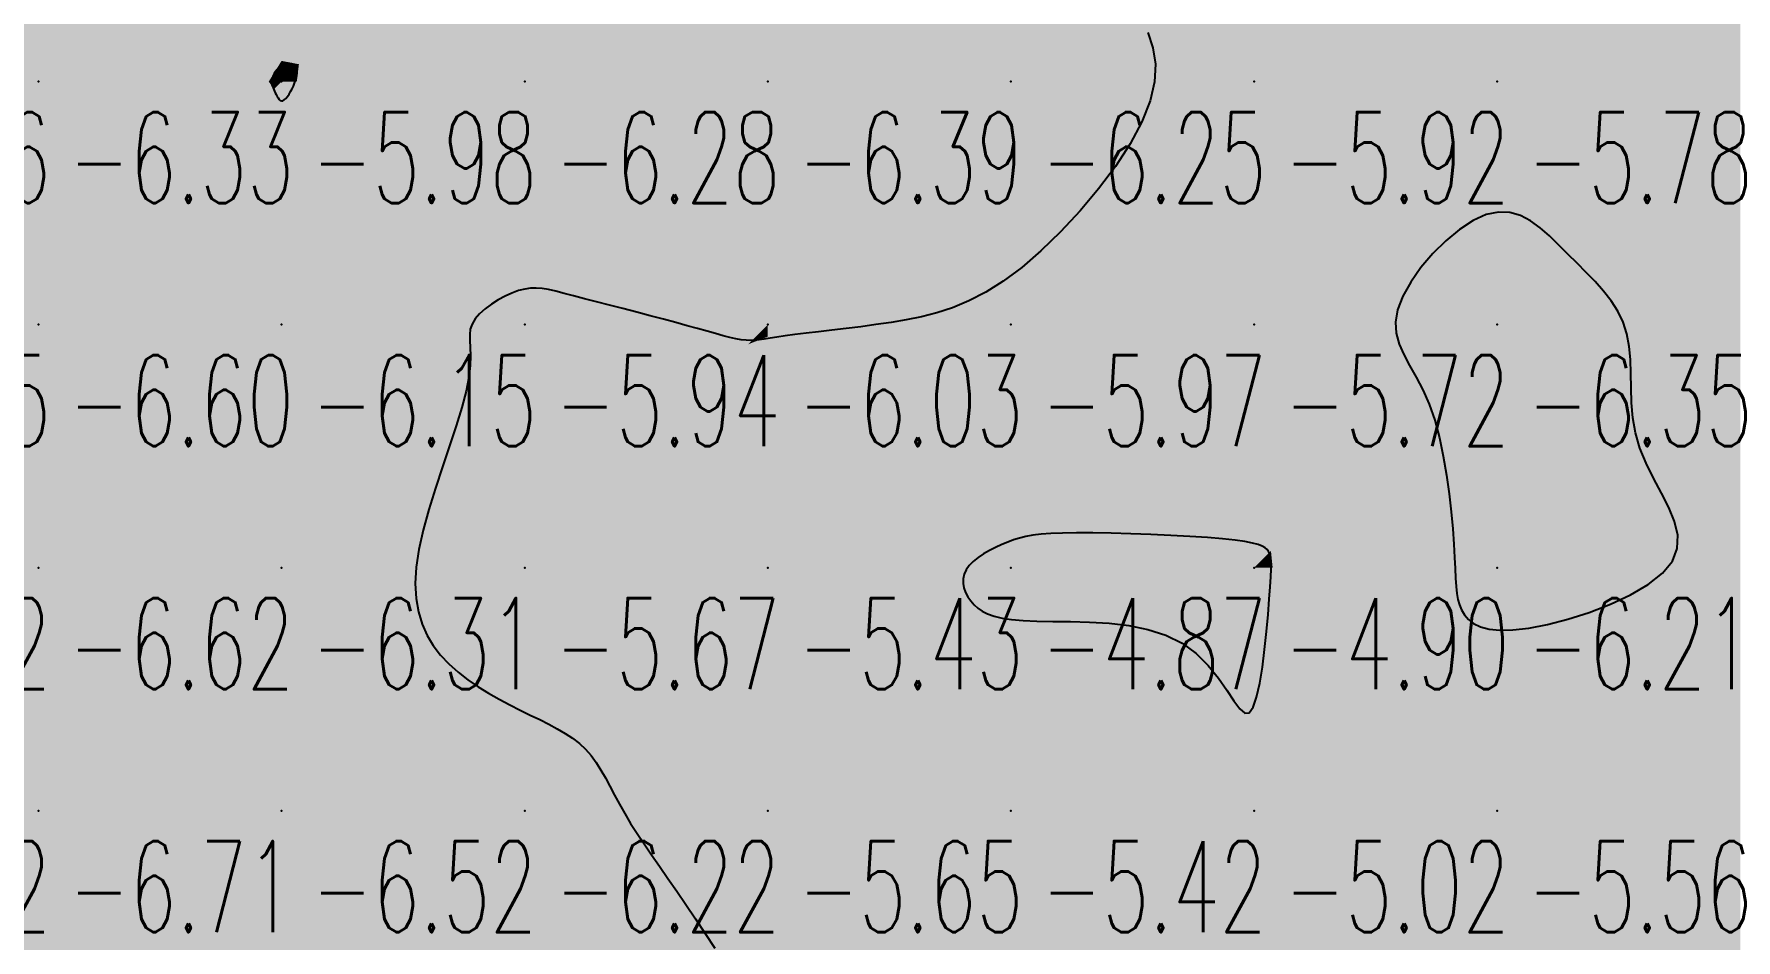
# Model space of a CAD drawing. Header units: millimetres. Extents: x 88261 to 90953, y 390274 to 392322.
# Drawn here: x 90120.1 to 90190.1, y 390701.9 to 390739.2 of the extents above; entities that cross this region are included whole.
import ezdxf
from ezdxf.enums import TextEntityAlignment as Align

# ---------------------------------------------------------------- set-up
doc = ezdxf.new("R2010")
doc.units = ezdxf.units.MM
doc.header["$LTSCALE"] = 25
for name, color, linetype in [('CN_03_00', 7, 'Continuous'), ('CN_04_00', 242, 'Continuous'), ('COTEAlt', 7, 'Continuous'), ('TN_COLORIAGE', 7, 'Continuous')]:
    doc.layers.add(name, color=color, linetype=linetype)
doc.styles.add('Simplex 1.0', font='Simplex.shx', dxfattribs={"width": 0.99, "height": 2.5})
doc.styles.get("Standard").update_dxf_attribs({"font": 'times.ttf'})

# ---------------------------------------------------------------- blocks, each defined once
blk = doc.blocks.new('COTE')
at = {"color": 0}
blk.add_point((0, 0), dxfattribs=at)
at = {"layer": 'COTEAlt'}
blk.add_attdef('ALT', text='', height=3.75, dxfattribs=at).set_placement((1.25, -1.25), align=Align.TOP_LEFT)

msp = doc.modelspace()

# ---------------------------------------------------------------- linework, layer by layer
at = {"layer": 'CN_03_00', "elevation": -6, "flags": 128}
msp.add_lwpolyline([(90165.876, 390739.254), (90166.088, 390738.626), (90166.189, 390737.956), (90166.159, 390737.232), (90165.978, 390736.445), (90165.635, 390735.589), (90165.148, 390734.683), (90164.544, 390733.753), (90163.849, 390732.822), (90163.09, 390731.916), (90162.293, 390731.06), (90161.484, 390730.278), (90160.69, 390729.595), (90159.932, 390729.03), (90159.21, 390728.574), (90158.518, 390728.213), (90157.851, 390727.933), (90157.203, 390727.719), (90156.568, 390727.557), (90155.942, 390727.432), (90155.317, 390727.33), (90154.692, 390727.239), (90154.072, 390727.155), (90153.467, 390727.079), (90152.885, 390727.009), (90152.335, 390726.944), (90151.826, 390726.884), (90151.366, 390726.829), (90150.964, 390726.777), (90150.626, 390726.728), (90150.343, 390726.683), (90150.105, 390726.645), (90149.898, 390726.615), (90149.711, 390726.596), (90149.534, 390726.588), (90149.353, 390726.595), (90149.158, 390726.617), (90148.938, 390726.656), (90148.689, 390726.712), (90148.41, 390726.783), (90148.097, 390726.869), (90147.749, 390726.967), (90147.363, 390727.077), (90146.937, 390727.197), (90146.468, 390727.327), (90145.958, 390727.465), (90145.415, 390727.609), (90144.855, 390727.755), (90144.291, 390727.9), (90143.735, 390728.043), (90143.202, 390728.18), (90142.705, 390728.308), (90142.257, 390728.425), (90141.868, 390728.528), (90141.531, 390728.614), (90141.235, 390728.68), (90140.97, 390728.725), (90140.724, 390728.746), (90140.488, 390728.74), (90140.249, 390728.705), (90139.997, 390728.638), (90139.726, 390728.538), (90139.442, 390728.408), (90139.156, 390728.254), (90138.879, 390728.079), (90138.623, 390727.888), (90138.397, 390727.686), (90138.214, 390727.477), (90138.084, 390727.266), (90138.013, 390727.055), (90137.988, 390726.832), (90137.993, 390726.585), (90138.009, 390726.299), (90138.02, 390725.962), (90138.007, 390725.559), (90137.955, 390725.078), (90137.845, 390724.504), (90137.666, 390723.829), (90137.43, 390723.071), (90137.157, 390722.25), (90136.866, 390721.39), (90136.575, 390720.511), (90136.303, 390719.637), (90136.068, 390718.789), (90135.89, 390717.99), (90135.784, 390717.256), (90135.749, 390716.587), (90135.781, 390715.977), (90135.875, 390715.422), (90136.027, 390714.917), (90136.234, 390714.454), (90136.49, 390714.031), (90136.791, 390713.64), (90137.133, 390713.277), (90137.509, 390712.941), (90137.911, 390712.629), (90138.333, 390712.34), (90138.766, 390712.072), (90139.204, 390711.823), (90139.64, 390711.593), (90140.065, 390711.378), (90140.474, 390711.178), (90140.865, 390710.987), (90141.236, 390710.8), (90141.587, 390710.614), (90141.915, 390710.422), (90142.219, 390710.22), (90142.499, 390710.003), (90142.753, 390709.766), (90142.982, 390709.505), (90143.189, 390709.22), (90143.383, 390708.914), (90143.568, 390708.588), (90143.753, 390708.244), (90143.942, 390707.883), (90144.144, 390707.508), (90144.363, 390707.119), (90144.606, 390706.719), (90144.872, 390706.305), (90145.16, 390705.874), (90145.469, 390705.424), (90145.797, 390704.952), (90146.142, 390704.456), (90146.505, 390703.932), (90146.882, 390703.378), (90147.272, 390702.795), (90147.668, 390702.194), (90148.063, 390701.588)], dxfattribs=at)
for points in [[(90130.363, 390736.487), (90130.426, 390736.545), (90130.492, 390736.624), (90130.557, 390736.72), (90130.621, 390736.827), (90130.681, 390736.941), (90130.736, 390737.059), (90130.785, 390737.175), (90130.825, 390737.285), (90130.857, 390737.389), (90130.879, 390737.487), (90130.891, 390737.577), (90130.892, 390737.659), (90130.883, 390737.734), (90130.862, 390737.8), (90130.829, 390737.858), (90130.784, 390737.906), (90130.729, 390737.945), (90130.664, 390737.973), (90130.593, 390737.99), (90130.517, 390737.995), (90130.438, 390737.986), (90130.359, 390737.964), (90130.28, 390737.926), (90130.204, 390737.875), (90130.132, 390737.81), (90130.065, 390737.736), (90130.004, 390737.656), (90129.951, 390737.572), (90129.906, 390737.488), (90129.87, 390737.407), (90129.846, 390737.331), (90129.832, 390737.263), (90129.83, 390737.201), (90129.836, 390737.144), (90129.85, 390737.089), (90129.871, 390737.034), (90129.897, 390736.978), (90129.926, 390736.919), (90129.958, 390736.853), (90129.992, 390736.781), (90130.028, 390736.706), (90130.065, 390736.633), (90130.105, 390736.566), (90130.149, 390736.51), (90130.196, 390736.469), (90130.247, 390736.449), (90130.302, 390736.454), (90130.363, 390736.487)], [(90187.655, 390718.028), (90187.671, 390718.572), (90187.542, 390719.135), (90187.308, 390719.716), (90187.008, 390720.311), (90186.683, 390720.919), (90186.371, 390721.535), (90186.111, 390722.157), (90185.935, 390722.783), (90185.83, 390723.408), (90185.778, 390724.027), (90185.757, 390724.635), (90185.747, 390725.227), (90185.729, 390725.799), (90185.682, 390726.344), (90185.586, 390726.858), (90185.426, 390727.339), (90185.205, 390727.789), (90184.934, 390728.214), (90184.622, 390728.619), (90184.279, 390729.009), (90183.913, 390729.39), (90183.535, 390729.767), (90183.154, 390730.145), (90182.776, 390730.525), (90182.398, 390730.892), (90182.015, 390731.227), (90181.62, 390731.512), (90181.206, 390731.728), (90180.769, 390731.854), (90180.301, 390731.873), (90179.797, 390731.766), (90179.256, 390731.52), (90178.694, 390731.153), (90178.135, 390730.692), (90177.6, 390730.162), (90177.112, 390729.587), (90176.693, 390728.994), (90176.365, 390728.407), (90176.15, 390727.852), (90176.064, 390727.347), (90176.092, 390726.883), (90176.213, 390726.442), (90176.405, 390726.005), (90176.646, 390725.558), (90176.915, 390725.08), (90177.19, 390724.557), (90177.45, 390723.97), (90177.677, 390723.308), (90177.869, 390722.586), (90178.031, 390721.826), (90178.163, 390721.05), (90178.27, 390720.278), (90178.354, 390719.533), (90178.418, 390718.835), (90178.464, 390718.207), (90178.496, 390717.664), (90178.519, 390717.201), (90178.539, 390716.807), (90178.561, 390716.472), (90178.591, 390716.184), (90178.634, 390715.933), (90178.697, 390715.709), (90178.784, 390715.5), (90178.903, 390715.299), (90179.064, 390715.111), (90179.278, 390714.945), (90179.557, 390714.811), (90179.912, 390714.716), (90180.355, 390714.669), (90180.897, 390714.679), (90181.549, 390714.755), (90182.314, 390714.903), (90183.158, 390715.12), (90184.037, 390715.398), (90184.909, 390715.733), (90185.73, 390716.117), (90186.457, 390716.544), (90187.046, 390717.01), (90187.456, 390717.506), (90187.655, 390718.028)]]:
    msp.add_lwpolyline(points, close=True, dxfattribs=at)
at = {"layer": 'CN_04_00', "elevation": -5, "flags": 128}
msp.add_lwpolyline([(90170.91, 390716.457), (90170.935, 390716.865), (90170.947, 390717.181), (90170.947, 390717.42), (90170.936, 390717.598), (90170.914, 390717.727), (90170.881, 390717.825), (90170.838, 390717.905), (90170.783, 390717.981), (90170.705, 390718.053), (90170.588, 390718.123), (90170.421, 390718.19), (90170.187, 390718.254), (90169.875, 390718.315), (90169.468, 390718.373), (90168.955, 390718.428), (90168.327, 390718.479), (90167.607, 390718.527), (90166.823, 390718.569), (90166.003, 390718.605), (90165.177, 390718.634), (90164.373, 390718.656), (90163.619, 390718.668), (90162.945, 390718.671), (90162.371, 390718.664), (90161.891, 390718.646), (90161.488, 390718.617), (90161.148, 390718.576), (90160.856, 390718.524), (90160.597, 390718.459), (90160.355, 390718.382), (90160.115, 390718.292), (90159.867, 390718.189), (90159.614, 390718.073), (90159.363, 390717.946), (90159.122, 390717.808), (90158.898, 390717.659), (90158.699, 390717.5), (90158.532, 390717.333), (90158.404, 390717.156), (90158.321, 390716.973), (90158.281, 390716.785), (90158.281, 390716.594), (90158.315, 390716.405), (90158.382, 390716.219), (90158.476, 390716.04), (90158.594, 390715.871), (90158.731, 390715.714), (90158.888, 390715.572), (90159.071, 390715.446), (90159.291, 390715.336), (90159.558, 390715.243), (90159.884, 390715.166), (90160.277, 390715.106), (90160.75, 390715.064), (90161.311, 390715.04), (90161.966, 390715.031), (90162.697, 390715.024), (90163.478, 390715.003), (90164.286, 390714.953), (90165.095, 390714.857), (90165.882, 390714.7), (90166.622, 390714.465), (90167.291, 390714.136), (90167.87, 390713.708), (90168.363, 390713.214), (90168.779, 390712.696), (90169.128, 390712.198), (90169.421, 390711.763), (90169.666, 390711.433), (90169.874, 390711.253), (90170.053, 390711.263), (90170.213, 390711.494), (90170.355, 390711.916), (90170.48, 390712.482), (90170.589, 390713.15), (90170.682, 390713.875), (90170.76, 390714.611), (90170.824, 390715.315), (90170.874, 390715.942), (90170.91, 390716.457)], close=True, dxfattribs=at)
at = {"layer": 'TN_COLORIAGE', "color": 151}
for points in [[(90113.313, 390740.304, -6.334), (90113.034, 390737.239, -6.334), (90120.249, 390747.239, -6.334), (90120.249, 390737.239, -6.334)], [(90120.249, 390747.239, -6.2), (90120.249, 390737.239, -6.2), (90130.249, 390747.239, -6.2)], [(90120.249, 390737.239, -6), (90129.72, 390737.239, -6), (90130.249, 390747.239, -6), (90130.249, 390738.091, -6)], [(90140.249, 390747.239, -6), (90130.964, 390737.954, -6), (90130.249, 390747.239, -6), (90130.249, 390738.091, -6)], [(90140.249, 390737.239, -6), (90130.874, 390737.239, -6), (90140.249, 390747.239, -6), (90130.964, 390737.954, -6)], [(90140.249, 390747.239, -6.263), (90140.249, 390737.239, -6.263), (90150.249, 390747.239, -6.263)], [(90140.249, 390737.239, -6.263), (90150.249, 390737.239, -6.263), (90150.249, 390747.239, -6.263)], [(90150.249, 390737.239, -6), (90159.666, 390746.656, -6), (90150.249, 390747.239, -6), (90159.414, 390747.239, -6)], [(90150.249, 390737.239, -6), (90159.666, 390746.656, -6), (90160.249, 390737.239, -6), (90160.249, 390746.35, -6)], [(90164.448, 390741.438, -6.245), (90160.249, 390746.35, -6.245), (90160.249, 390737.239, -6.245)], [(90164.448, 390741.438, -6.245), (90167.793, 390737.239, -6.245), (90160.249, 390737.239, -6.245)], [(90113.034, 390737.239, -6.334), (90113.708, 390730.698, -6.334), (90120.249, 390737.239, -6.334)], [(90114.903, 390727.239, -6.334), (90113.708, 390730.698, -6.334), (90120.249, 390727.239, -6.334), (90120.249, 390737.239, -6.334)], [(90120.249, 390727.239, -6), (90129.945, 390736.936, -6), (90120.249, 390737.239, -6), (90129.72, 390737.239, -6)], [(90140.249, 390737.239, -6), (90130.874, 390737.239, -6), (90130.249, 390727.239, -6), (90130.249, 390736.137, -6)], [(90140.249, 390737.239, -6), (90140.249, 390729.003, -6), (90130.249, 390727.239, -6), (90137.402, 390727.239, -6)], [(90150.249, 390737.239, -6), (90141.587, 390728.577, -6), (90140.249, 390737.239, -6), (90140.249, 390729.003, -6)], [(90150.249, 390737.239, -6), (90141.587, 390728.577, -6), (90150.249, 390727.239, -6), (90146.946, 390727.239, -6)], [(90160.249, 390737.239, -6), (90160.249, 390728.273, -6), (90150.249, 390727.239, -6), (90155.351, 390727.239, -6)], [(90150.249, 390737.239, -6.245), (90150.249, 390727.239, -6.245), (90160.249, 390737.239, -6.245)], [(90167.793, 390737.239, -6.245), (90160.249, 390728.273, -6.245), (90160.249, 390737.239, -6.245)], [(90120.249, 390727.239, -6), (90129.945, 390736.936, -6), (90130.249, 390727.239, -6), (90130.249, 390736.137, -6)], [(90174.702, 390727.239, -6.348), (90180.249, 390733.319, -6.348), (90180.249, 390727.239, -6.348)], [(90183.087, 390730.077, -6.348), (90180.249, 390733.319, -6.348), (90180.249, 390727.239, -6.348)], [(90183.087, 390730.077, -6.348), (90186.326, 390727.239, -6.348), (90180.249, 390727.239, -6.348)], [(90114.697, 390721.688, -6.595), (90114.903, 390727.239, -6.595), (90120.249, 390727.239, -6.595)], [(90114.871, 390717.239, -6.595), (90114.697, 390721.688, -6.595), (90120.249, 390717.239, -6.595), (90120.249, 390727.239, -6.595)], [(90120.249, 390727.239, -6.15), (90120.249, 390717.239, -6.15), (90130.249, 390727.239, -6.15)], [(90120.249, 390717.239, -6.15), (90130.249, 390717.239, -6.15), (90130.249, 390727.239, -6.15)], [(90130.249, 390717.239, -6), (90138.645, 390725.636, -6), (90130.249, 390727.239, -6), (90137.402, 390727.239, -6)], [(90149.438, 390726.429, -6.029), (90146.946, 390727.239, -6.029), (90150.249, 390727.239, -6.029)], [(90150.249, 390726.748, -6.029), (90149.438, 390726.429, -6.029), (90150.249, 390727.239, -6.029)], [(90150.249, 390726.748, -6.029), (90155.351, 390727.239, -6.029), (90150.249, 390727.239, -6.029)], [(90177.844, 390724.835, -6.348), (90174.702, 390727.239, -6.348), (90180.249, 390727.239, -6.348)], [(90180.249, 390727.239, -6), (90177.844, 390724.835, -6), (90180.249, 390717.239, -6), (90178.62, 390717.239, -6)], [(90180.249, 390727.239, -6), (90186.326, 390727.239, -6), (90180.249, 390717.239, -6), (90185.126, 390722.116, -6)], [(90135.086, 390717.239, -6.313), (90138.645, 390725.636, -6.313), (90130.249, 390717.239, -6.313)], [(90185.126, 390722.116, -6.214), (90189.84, 390717.239, -6.214), (90180.249, 390717.239, -6.214)], [(90114.848, 390711.839, -6.623), (90114.871, 390717.239, -6.623), (90120.249, 390717.239, -6.623)], [(90115.541, 390707.239, -6.623), (90114.848, 390711.839, -6.623), (90120.249, 390707.239, -6.623), (90120.249, 390717.239, -6.623)], [(90120.249, 390717.239, -6.313), (90120.249, 390707.239, -6.313), (90130.249, 390717.239, -6.313)], [(90120.249, 390707.239, -6.313), (90130.249, 390707.239, -6.313), (90130.249, 390717.239, -6.313)], [(90130.249, 390707.239, -6), (90136.353, 390713.344, -6), (90130.249, 390717.239, -6), (90135.086, 390717.239, -6)], [(90178.459, 390715.45, -6.214), (90180.249, 390713.961, -6.214), (90180.249, 390717.239, -6.214)], [(90178.62, 390717.239, -6.214), (90178.459, 390715.45, -6.214), (90180.249, 390717.239, -6.214)], [(90180.249, 390713.961, -6.214), (90189.84, 390717.239, -6.214), (90180.249, 390717.239, -6.214)], [(90130.249, 390707.239, -6), (90136.353, 390713.344, -6), (90140.249, 390707.239, -6), (90140.249, 390711.223, -6)], [(90143.043, 390710.033, -6.221), (90140.249, 390711.223, -6.221), (90140.249, 390707.239, -6.221)], [(90143.043, 390710.033, -6.221), (90144.101, 390707.239, -6.221), (90140.249, 390707.239, -6.221)], [(90115.541, 390707.239, -6.714), (90117.242, 390704.232, -6.714), (90120.249, 390707.239, -6.714)], [(90120.249, 390700.948, -6.714), (90117.242, 390704.232, -6.714), (90120.249, 390707.239, -6.714)], [(90120.249, 390700.948, -6.524), (90122.861, 390699.852, -6.524), (90120.249, 390707.239, -6.524), (90130.249, 390707.239, -6.524)], [(90123.458, 390697.239, -6.524), (90122.861, 390699.852, -6.524), (90130.249, 390697.239, -6.524), (90130.249, 390707.239, -6.524)], [(90130.249, 390707.239, -6.221), (90130.249, 390697.239, -6.221), (90140.249, 390707.239, -6.221)], [(90130.249, 390697.239, -6.221), (90140.249, 390697.239, -6.221), (90140.249, 390707.239, -6.221)], [(90140.249, 390697.239, -6), (90146.735, 390703.726, -6), (90140.249, 390707.239, -6), (90144.101, 390707.239, -6)], [(90140.249, 390697.239, -6), (90146.735, 390703.726, -6), (90150.249, 390697.239, -6), (90150.249, 390698.128, -6)]]:
    msp.add_solid(points, dxfattribs=at)
at = {"layer": 'TN_COLORIAGE', "color": 141}
for points in [[(90167.793, 390737.239, -5.661), (90164.448, 390741.438, -5.661), (90170.249, 390737.239, -5.661), (90170.249, 390747.239, -5.661)], [(90170.249, 390737.239, -5.692), (90180.249, 390737.239, -5.692), (90180.249, 390747.239, -5.692)], [(90170.249, 390747.239, -5.692), (90170.249, 390737.239, -5.692), (90180.249, 390747.239, -5.692)], [(90186.93, 390743.92, -5.692), (90187.588, 390747.239, -5.692), (90180.249, 390737.239, -5.692), (90180.249, 390747.239, -5.692)], [(90186.93, 390743.92, -5.121), (90190.249, 390746.113, -5.121), (90180.249, 390737.239, -5.121), (90190.249, 390737.239, -5.121)], [(90130.249, 390738.091, -5.981), (90129.72, 390737.239, -5.981), (90130.249, 390737.239, -5.981)], [(90130.249, 390738.091, -5.981), (90130.964, 390737.954, -5.981), (90130.249, 390737.239, -5.981)], [(90130.964, 390737.954, -5.981), (90130.874, 390737.239, -5.981), (90130.249, 390737.239, -5.981)], [(90129.72, 390737.239, -5.981), (90129.945, 390736.936, -5.981), (90130.249, 390737.239, -5.981)], [(90130.249, 390736.137, -5.981), (90129.945, 390736.936, -5.981), (90130.249, 390737.239, -5.981)], [(90130.249, 390736.137, -5.981), (90130.874, 390737.239, -5.981), (90130.249, 390737.239, -5.981)], [(90160.249, 390727.239, -5.92), (90170.249, 390727.239, -5.92), (90170.249, 390737.239, -5.92)], [(90160.249, 390728.273, -5.92), (90167.793, 390737.239, -5.92), (90160.249, 390727.239, -5.92), (90170.249, 390737.239, -5.92)], [(90180.249, 390733.319, -5.72), (90174.702, 390727.239, -5.72), (90180.249, 390737.239, -5.72), (90170.249, 390727.239, -5.72)], [(90170.249, 390737.239, -5.775), (90170.249, 390727.239, -5.775), (90180.249, 390737.239, -5.775)], [(90180.249, 390733.319, -5.121), (90183.087, 390730.077, -5.121), (90180.249, 390737.239, -5.121), (90190.249, 390737.239, -5.121)], [(90186.326, 390727.239, -5.121), (90183.087, 390730.077, -5.121), (90190.249, 390727.239, -5.121), (90190.249, 390737.239, -5.121)], [(90137.402, 390727.239, -5.94), (90140.249, 390729.003, -5.94), (90140.249, 390727.239, -5.94)], [(90140.249, 390729.003, -5.94), (90141.587, 390728.577, -5.94), (90140.249, 390727.239, -5.94)], [(90146.946, 390727.239, -5.94), (90141.587, 390728.577, -5.94), (90140.249, 390727.239, -5.94)], [(90155.351, 390727.239, -5.972), (90160.249, 390728.273, -5.972), (90160.249, 390727.239, -5.972)], [(90138.645, 390725.636, -5.666), (90135.086, 390717.239, -5.666), (90140.249, 390727.239, -5.666), (90140.249, 390717.239, -5.666)], [(90137.402, 390727.239, -5.94), (90138.645, 390725.636, -5.94), (90140.249, 390727.239, -5.94)], [(90146.946, 390727.239, -5.666), (90149.438, 390726.429, -5.666), (90140.249, 390727.239, -5.666), (90140.249, 390717.239, -5.666)], [(90149.438, 390726.429, -5.429), (90150.249, 390726.748, -5.429), (90140.249, 390717.239, -5.429), (90150.249, 390717.239, -5.429)], [(90160.249, 390727.239, -5), (90160.249, 390718.432, -5), (90150.249, 390717.239, -5), (90157.904, 390717.239, -5)], [(90155.351, 390727.239, -5.429), (90150.249, 390726.748, -5.429), (90160.249, 390727.239, -5.429), (90150.249, 390717.239, -5.429)], [(90160.249, 390727.239, -5), (90160.249, 390718.432, -5), (90170.249, 390727.239, -5), (90161.793, 390718.784, -5)], [(90161.793, 390718.784, -5.72), (90170.249, 390718.463, -5.72), (90170.249, 390727.239, -5.72)], [(90174.702, 390727.239, -5), (90177.844, 390724.835, -5), (90170.249, 390727.239, -5), (90170.942, 390717.932, -5)], [(90170.942, 390717.932, -5.72), (90170.249, 390718.463, -5.72), (90170.249, 390727.239, -5.72)], [(90189.84, 390717.239, -5.775), (90185.126, 390722.116, -5.775), (90190.249, 390717.239, -5.775), (90190.249, 390727.239, -5.775)], [(90185.126, 390722.116, -5.775), (90186.326, 390727.239, -5.775), (90190.249, 390727.239, -5.775)], [(90178.62, 390717.239, -5), (90177.844, 390724.835, -5), (90171.013, 390717.239, -5), (90170.942, 390717.932, -5)], [(90135.086, 390717.239, -5.666), (90136.353, 390713.344, -5.666), (90140.249, 390717.239, -5.666)], [(90140.249, 390711.223, -5.666), (90136.353, 390713.344, -5.666), (90140.249, 390717.239, -5.666)], [(90140.249, 390711.223, -5.429), (90143.043, 390710.033, -5.429), (90140.249, 390717.239, -5.429), (90150.249, 390717.239, -5.429)], [(90144.101, 390707.239, -5.429), (90143.043, 390710.033, -5.429), (90150.249, 390707.239, -5.429), (90150.249, 390717.239, -5.429)], [(90150.249, 390707.239, -5), (90158.559, 390715.55, -5), (90150.249, 390717.239, -5), (90157.904, 390717.239, -5)], [(90178.459, 390715.45, -5), (90178.62, 390717.239, -5), (90170.249, 390707.239, -5), (90171.013, 390717.239, -5)], [(90171.013, 390717.239, -5.018), (90170.249, 390708.759, -5.018), (90170.249, 390707.239, -5.018)], [(90180.249, 390707.239, -5.991), (90190.249, 390707.239, -5.991), (90190.249, 390717.239, -5.991)], [(90189.84, 390717.239, -5.561), (90180.249, 390713.961, -5.561), (90190.249, 390717.239, -5.561), (90180.249, 390707.239, -5.561)], [(90150.249, 390707.239, -5), (90158.559, 390715.55, -5), (90160.249, 390707.239, -5), (90160.249, 390714.846, -5)], [(90160.249, 390707.239, -5), (90168.312, 390715.303, -5), (90170.249, 390707.239, -5), (90170.249, 390708.759, -5)], [(90160.249, 390714.846, -5.418), (90168.312, 390715.303, -5.418), (90160.249, 390707.239, -5.418)], [(90180.249, 390713.961, -5.018), (90178.459, 390715.45, -5.018), (90180.249, 390707.239, -5.018), (90170.249, 390707.239, -5.018)], [(90144.101, 390707.239, -5.647), (90146.735, 390703.726, -5.647), (90150.249, 390707.239, -5.647)], [(90150.249, 390698.128, -5.647), (90146.735, 390703.726, -5.647), (90150.249, 390707.239, -5.647)], [(90150.249, 390698.128, -5.418), (90150.807, 390697.798, -5.418), (90150.249, 390707.239, -5.418), (90160.249, 390707.239, -5.418)], [(90151.842, 390697.239, -5.418), (90150.807, 390697.798, -5.418), (90160.249, 390697.239, -5.418), (90160.249, 390707.239, -5.418)], [(90160.249, 390697.239, -5.018), (90170.249, 390697.239, -5.018), (90170.249, 390707.239, -5.018)], [(90160.249, 390707.239, -5.018), (90160.249, 390697.239, -5.018), (90170.249, 390707.239, -5.018)], [(90170.249, 390697.239, -5.561), (90180.249, 390697.239, -5.561), (90180.249, 390707.239, -5.561)], [(90170.249, 390707.239, -5.561), (90170.249, 390697.239, -5.561), (90180.249, 390707.239, -5.561)], [(90180.249, 390697.239, -5.426), (90190.249, 390697.239, -5.426), (90190.249, 390707.239, -5.426)], [(90180.249, 390707.239, -5.426), (90180.249, 390697.239, -5.426), (90190.249, 390707.239, -5.426)]]:
    msp.add_solid(points, dxfattribs=at)
at = {"layer": 'TN_COLORIAGE', "color": 131}
for points in [[(90157.904, 390717.239, -4.868), (90160.249, 390718.432, -4.868), (90160.249, 390717.239, -4.868)], [(90170.249, 390718.463, -4.868), (90161.793, 390718.784, -4.868), (90170.249, 390717.239, -4.868), (90160.249, 390717.239, -4.868)], [(90161.793, 390718.784, -4.868), (90160.249, 390718.432, -4.868), (90160.249, 390717.239, -4.868)], [(90170.249, 390718.463, -4.9), (90170.942, 390717.932, -4.9), (90170.249, 390717.239, -4.9)], [(90171.013, 390717.239, -4.9), (90170.942, 390717.932, -4.9), (90170.249, 390717.239, -4.9)], [(90157.904, 390717.239, -4.868), (90158.559, 390715.55, -4.868), (90160.249, 390717.239, -4.868)], [(90160.249, 390714.846, -4.868), (90158.559, 390715.55, -4.868), (90160.249, 390717.239, -4.868)], [(90168.312, 390715.303, -4.868), (90160.249, 390714.846, -4.868), (90170.249, 390717.239, -4.868), (90160.249, 390717.239, -4.868)], [(90170.249, 390708.759, -4.9), (90168.312, 390715.303, -4.9), (90170.249, 390717.239, -4.9)], [(90170.249, 390708.759, -4.9), (90171.013, 390717.239, -4.9), (90170.249, 390717.239, -4.9)]]:
    msp.add_solid(points, dxfattribs=at)
at = {"layer": 'TN_COLORIAGE', "color": 161}
msp.add_solid([(90110.249, 390697.239, -7), (90117.242, 390704.232, -7), (90120.249, 390697.239, -7), (90120.249, 390700.948, -7)], dxfattribs=at)

# ---------------------------------------------------------------- block references
at = {"layer": 'COTEAlt'}
ref = msp.add_blockref('COTE', (90110.249, 390737.239), dxfattribs=at)
ref.add_attrib('ALT', '-7.26', dxfattribs={"height": 3.75, "style": 'Simplex 1.0', "width": 0.6}).set_placement((90111.499, 390735.989), align=Align.TOP_LEFT)
ref = msp.add_blockref('COTE', (90120.249, 390737.239), dxfattribs=at)
ref.add_attrib('ALT', '-6.33', dxfattribs={"height": 3.75, "style": 'Simplex 1.0', "width": 0.6}).set_placement((90121.499, 390735.989), align=Align.TOP_LEFT)
ref = msp.add_blockref('COTE', (90130.249, 390737.239), dxfattribs=at)
ref.add_attrib('ALT', '-5.98', dxfattribs={"height": 3.75, "style": 'Simplex 1.0', "width": 0.6}).set_placement((90131.499, 390735.989), align=Align.TOP_LEFT)
ref = msp.add_blockref('COTE', (90140.249, 390737.239), dxfattribs=at)
ref.add_attrib('ALT', '-6.28', dxfattribs={"height": 3.75, "style": 'Simplex 1.0', "width": 0.6}).set_placement((90141.499, 390735.989), align=Align.TOP_LEFT)
ref = msp.add_blockref('COTE', (90150.249, 390737.239), dxfattribs=at)
ref.add_attrib('ALT', '-6.39', dxfattribs={"height": 3.75, "style": 'Simplex 1.0', "width": 0.6}).set_placement((90151.499, 390735.989), align=Align.TOP_LEFT)
ref = msp.add_blockref('COTE', (90160.249, 390737.239), dxfattribs=at)
ref.add_attrib('ALT', '-6.25', dxfattribs={"height": 3.75, "style": 'Simplex 1.0', "width": 0.6}).set_placement((90161.499, 390735.989), align=Align.TOP_LEFT)
ref = msp.add_blockref('COTE', (90170.249, 390737.239), dxfattribs=at)
ref.add_attrib('ALT', '-5.92', dxfattribs={"height": 3.75, "style": 'Simplex 1.0', "width": 0.6}).set_placement((90171.499, 390735.989), align=Align.TOP_LEFT)
ref = msp.add_blockref('COTE', (90180.249, 390737.239), dxfattribs=at)
ref.add_attrib('ALT', '-5.78', dxfattribs={"height": 3.75, "style": 'Simplex 1.0', "width": 0.6}).set_placement((90181.499, 390735.989), align=Align.TOP_LEFT)
ref = msp.add_blockref('COTE', (90110.249, 390727.239), dxfattribs=at)
ref.add_attrib('ALT', '-7.35', dxfattribs={"height": 3.75, "style": 'Simplex 1.0', "width": 0.6}).set_placement((90111.499, 390725.989), align=Align.TOP_LEFT)
ref = msp.add_blockref('COTE', (90120.249, 390727.239), dxfattribs=at)
ref.add_attrib('ALT', '-6.60', dxfattribs={"height": 3.75, "style": 'Simplex 1.0', "width": 0.6}).set_placement((90121.499, 390725.989), align=Align.TOP_LEFT)
ref = msp.add_blockref('COTE', (90130.249, 390727.239), dxfattribs=at)
ref.add_attrib('ALT', '-6.15', dxfattribs={"height": 3.75, "style": 'Simplex 1.0', "width": 0.6}).set_placement((90131.499, 390725.989), align=Align.TOP_LEFT)
ref = msp.add_blockref('COTE', (90140.249, 390727.239), dxfattribs=at)
ref.add_attrib('ALT', '-5.94', dxfattribs={"height": 3.75, "style": 'Simplex 1.0', "width": 0.6}).set_placement((90141.499, 390725.989), align=Align.TOP_LEFT)
ref = msp.add_blockref('COTE', (90150.249, 390727.239), dxfattribs=at)
ref.add_attrib('ALT', '-6.03', dxfattribs={"height": 3.75, "style": 'Simplex 1.0', "width": 0.6}).set_placement((90151.499, 390725.989), align=Align.TOP_LEFT)
ref = msp.add_blockref('COTE', (90160.249, 390727.239), dxfattribs=at)
ref.add_attrib('ALT', '-5.97', dxfattribs={"height": 3.75, "style": 'Simplex 1.0', "width": 0.6}).set_placement((90161.499, 390725.989), align=Align.TOP_LEFT)
ref = msp.add_blockref('COTE', (90170.249, 390727.239), dxfattribs=at)
ref.add_attrib('ALT', '-5.72', dxfattribs={"height": 3.75, "style": 'Simplex 1.0', "width": 0.6}).set_placement((90171.499, 390725.989), align=Align.TOP_LEFT)
ref = msp.add_blockref('COTE', (90180.249, 390727.239), dxfattribs=at)
ref.add_attrib('ALT', '-6.35', dxfattribs={"height": 3.75, "style": 'Simplex 1.0', "width": 0.6}).set_placement((90181.499, 390725.989), align=Align.TOP_LEFT)
ref = msp.add_blockref('COTE', (90110.249, 390717.239), dxfattribs=at)
ref.add_attrib('ALT', '-7.32', dxfattribs={"height": 3.75, "style": 'Simplex 1.0', "width": 0.6}).set_placement((90111.499, 390715.989), align=Align.TOP_LEFT)
ref = msp.add_blockref('COTE', (90120.249, 390717.239), dxfattribs=at)
ref.add_attrib('ALT', '-6.62', dxfattribs={"height": 3.75, "style": 'Simplex 1.0', "width": 0.6}).set_placement((90121.499, 390715.989), align=Align.TOP_LEFT)
ref = msp.add_blockref('COTE', (90130.249, 390717.239), dxfattribs=at)
ref.add_attrib('ALT', '-6.31', dxfattribs={"height": 3.75, "style": 'Simplex 1.0', "width": 0.6}).set_placement((90131.499, 390715.989), align=Align.TOP_LEFT)
ref = msp.add_blockref('COTE', (90140.249, 390717.239), dxfattribs=at)
ref.add_attrib('ALT', '-5.67', dxfattribs={"height": 3.75, "style": 'Simplex 1.0', "width": 0.6}).set_placement((90141.499, 390715.989), align=Align.TOP_LEFT)
ref = msp.add_blockref('COTE', (90150.249, 390717.239), dxfattribs=at)
ref.add_attrib('ALT', '-5.43', dxfattribs={"height": 3.75, "style": 'Simplex 1.0', "width": 0.6}).set_placement((90151.499, 390715.989), align=Align.TOP_LEFT)
ref = msp.add_blockref('COTE', (90160.249, 390717.239), dxfattribs=at)
ref.add_attrib('ALT', '-4.87', dxfattribs={"height": 3.75, "style": 'Simplex 1.0', "width": 0.6}).set_placement((90161.499, 390715.989), align=Align.TOP_LEFT)
ref = msp.add_blockref('COTE', (90170.249, 390717.239), dxfattribs=at)
ref.add_attrib('ALT', '-4.90', dxfattribs={"height": 3.75, "style": 'Simplex 1.0', "width": 0.6}).set_placement((90171.499, 390715.989), align=Align.TOP_LEFT)
ref = msp.add_blockref('COTE', (90180.249, 390717.239), dxfattribs=at)
ref.add_attrib('ALT', '-6.21', dxfattribs={"height": 3.75, "style": 'Simplex 1.0', "width": 0.6}).set_placement((90181.499, 390715.989), align=Align.TOP_LEFT)
ref = msp.add_blockref('COTE', (90110.249, 390707.239), dxfattribs=at)
ref.add_attrib('ALT', '-7.32', dxfattribs={"height": 3.75, "style": 'Simplex 1.0', "width": 0.6}).set_placement((90111.499, 390705.989), align=Align.TOP_LEFT)
ref = msp.add_blockref('COTE', (90120.249, 390707.239), dxfattribs=at)
ref.add_attrib('ALT', '-6.71', dxfattribs={"height": 3.75, "style": 'Simplex 1.0', "width": 0.6}).set_placement((90121.499, 390705.989), align=Align.TOP_LEFT)
ref = msp.add_blockref('COTE', (90130.249, 390707.239), dxfattribs=at)
ref.add_attrib('ALT', '-6.52', dxfattribs={"height": 3.75, "style": 'Simplex 1.0', "width": 0.6}).set_placement((90131.499, 390705.989), align=Align.TOP_LEFT)
ref = msp.add_blockref('COTE', (90140.249, 390707.239), dxfattribs=at)
ref.add_attrib('ALT', '-6.22', dxfattribs={"height": 3.75, "style": 'Simplex 1.0', "width": 0.6}).set_placement((90141.499, 390705.989), align=Align.TOP_LEFT)
ref = msp.add_blockref('COTE', (90150.249, 390707.239), dxfattribs=at)
ref.add_attrib('ALT', '-5.65', dxfattribs={"height": 3.75, "style": 'Simplex 1.0', "width": 0.6}).set_placement((90151.499, 390705.989), align=Align.TOP_LEFT)
ref = msp.add_blockref('COTE', (90160.249, 390707.239), dxfattribs=at)
ref.add_attrib('ALT', '-5.42', dxfattribs={"height": 3.75, "style": 'Simplex 1.0', "width": 0.6}).set_placement((90161.499, 390705.989), align=Align.TOP_LEFT)
ref = msp.add_blockref('COTE', (90170.249, 390707.239), dxfattribs=at)
ref.add_attrib('ALT', '-5.02', dxfattribs={"height": 3.75, "style": 'Simplex 1.0', "width": 0.6}).set_placement((90171.499, 390705.989), align=Align.TOP_LEFT)
ref = msp.add_blockref('COTE', (90180.249, 390707.239), dxfattribs=at)
ref.add_attrib('ALT', '-5.56', dxfattribs={"height": 3.75, "style": 'Simplex 1.0', "width": 0.6}).set_placement((90181.499, 390705.989), align=Align.TOP_LEFT)

doc.saveas('drawing.dxf')
